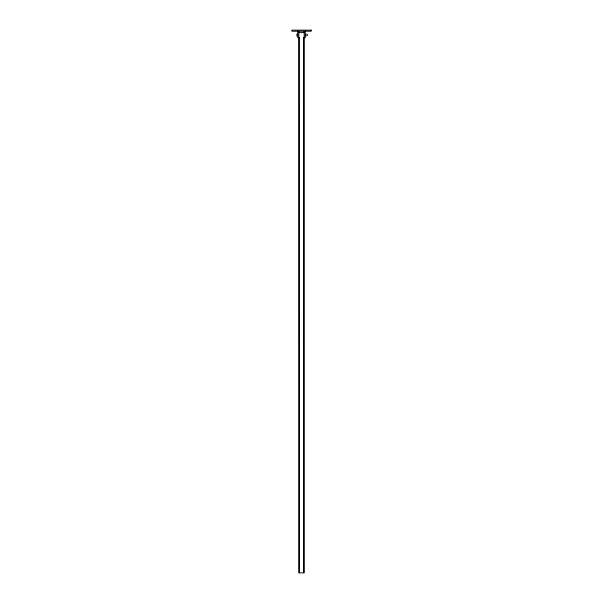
<?xml version="1.0" encoding="UTF-8"?>
<svg xmlns="http://www.w3.org/2000/svg" width="603" height="603" viewBox="0 0 603 603"><rect width="100%" height="100%" fill="white"/><g stroke="black" fill="none" stroke-linecap="round" stroke-linejoin="round"><path stroke-width="0.9" d="M298.907 32.615L304.093 32.615M298.817 37.657L297.746 37.657L297.746 31.22M307.402 34.333L307.402 35.622M306.06 33.866L306.06 36.09M305.254 31.22L305.254 37.657L304.183 37.657L304.183 31.22M304.093 37.326L304.093 572.85L298.907 572.85L298.817 31.22M303.769 37.326L303.769 572.85M299.231 37.326L299.231 572.85M296.94 33.866L296.94 36.09M311.156 30.15L291.844 30.15L291.844 31.22L311.156 31.22L311.156 30.15"/></g></svg>
